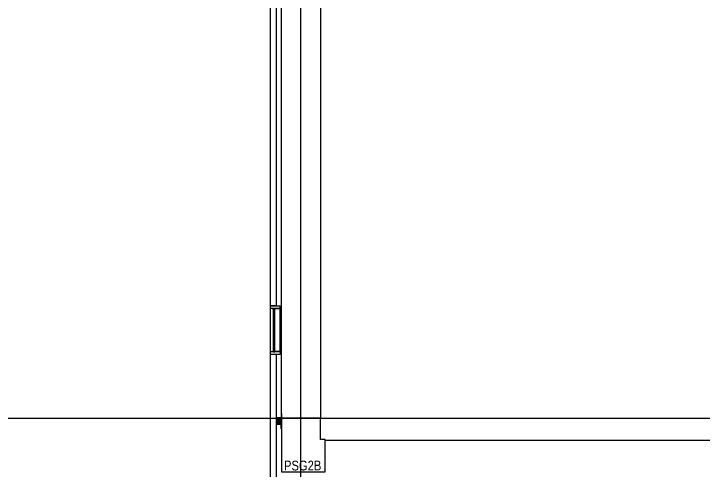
# Model space of a CAD drawing. Header units: millimetres. Extents: x 4754612 to 5801174, y 2368242 to 2777223.
# Drawn here: x 4899837 to 4913973, y 2450156 to 2459519 of the extents above; entities that cross this region are included whole.
import ezdxf
from ezdxf.enums import TextEntityAlignment as Align

# ---------------------------------------------------------------- set-up
doc = ezdxf.new("R2010")
doc.units = ezdxf.units.MM
doc.header["$LTSCALE"] = 1000
doc.linetypes.add('CEN', pattern=[6.2, 6, -0.1, 0, -0.1])
for name, color, linetype in [('A-ELE-8', 8, 'Continuous'), ('A-중심선', 10, 'CEN'), ('AA-DWXM-WIND', 4, 'Continuous'), ('CON', 2, 'Continuous'), ('ELE-3', 6, 'Continuous'), ('FIN-1', 9, 'Continuous'), ('HAT-252', 252, 'Continuous'), ('OHD', 7, 'Continuous'), ('PIR판넬', 4, 'Continuous')]:
    doc.layers.add(name, color=color, linetype=linetype)
doc.layers.add('Guide-line', color=151, linetype='Continuous', plot=False)
doc.styles.add('A.NARROW', font='ARIALN.TTF')

# ---------------------------------------------------------------- blocks, each defined once
blk = doc.blocks.new('*U31')
at = {"layer": 'AA-DWXM-WIND', "color": 250}
for p, q in [((0, 60), (0, 940)), ((200, 60), (200, 940))]:
    blk.add_line(p, q, dxfattribs=at)
at = {"layer": 'AA-DWXM-WIND'}
for p, q in [((113, 943), (137, 943)), ((113, 57), (137, 57)), ((163, 60), (140, 60))]:
    blk.add_line(p, q, dxfattribs=at)
for points in [[(200, 940), (200, 1000), (0, 1000)], [(0, 940), (110, 940), (0, 940), (0, 1000)], [(109, 940), (111, 937), (112, 937), (113, 936)], [(110, 940), (112, 946), (138, 946), (140, 940)], [(137, 57), (137, 943), (113, 943), (113, 57)], [(141, 940), (139, 937), (138, 937), (137, 936)], [(163, 940), (140, 940), (200, 940)], [(0, 60), (110, 60), (0, 60), (0, 0), (200, 0), (200, 60), (140, 60), (138, 54), (112, 54), (110, 60)], [(109, 60), (111, 63), (112, 63), (113, 64)], [(141, 60), (139, 63), (138, 63), (137, 64)]]:
    blk.add_lwpolyline(points, dxfattribs=at)

msp = doc.modelspace()

# ---------------------------------------------------------------- hatches: boundary and pattern name
at = {"layer": 'HAT-252'}
h = msp.add_hatch(dxfattribs=at)
h.set_pattern_fill('CORK', color=256, scale=2.4, style=0)
h.set_pattern_definition([(0, (387207.437, -867713.518), (0, 7.62), []), (135, (387211.247, -867717.328), (-15.24000658, -15.24000658), [10.776312, -10.776312]), (135, (387213.152, -867717.328), (-15.24000658, -15.24000658), [10.776312, -10.776312]), (135, (387215.057, -867717.328), (-15.24000658, -15.24000658), [10.776312, -10.776312])])
h.paths.add_polyline_path([(4905315.782, 2451243.44), (4905215.782, 2451243.44), (4905215.782, 2451118.44), (4905315.782, 2451118.44)])

# ---------------------------------------------------------------- linework, layer by layer
at = {"layer": 'A-ELE-8'}
msp.add_line((4906115.782, 2460133.44), (4906115.782, 2451243.44), dxfattribs=at)
at = {"layer": 'A-중심선', "ltscale": 5}
for p, q in [((4905715.782, 2403989.231), (4905715.782, 2488921.61)), ((4863973.343, 2451243.44), (5174125.782, 2451243.44))]:
    msp.add_line(p, q, dxfattribs=at)
at = {"layer": 'CON'}
for p, q in [((4905615.782, 2451243.44), (5059815.782, 2451243.44)), ((4906215.782, 2450793.44), (4916215.782, 2450793.44))]:
    msp.add_line(p, q, dxfattribs=at)
msp.add_lwpolyline([(4905315.782, 2451243.44), (4905315.782, 2450143.44), (4906215.782, 2450143.44), (4906215.782, 2450803.44), (4906115.782, 2450803.44), (4906115.78, 2451243.443)], close=True, dxfattribs=at)
at = {"layer": 'ELE-3'}
for p, q in [((4905311.942, 2451247.28), (4905215.782, 2451247.28)), ((4905215.782, 2451243.44), (4905215.782, 2451247.28)), ((4905315.782, 2451243.44), (4905215.782, 2451243.44)), ((4905311.942, 2451339.44), (4905311.942, 2451247.28)), ((4905311.942, 2451339.44), (4905315.782, 2451339.44)), ((4905315.782, 2451339.44), (4905315.782, 2451243.44)), ((4905315.782, 2451118.44), (4905215.782, 2451118.44)), ((4905215.782, 2451118.44), (4905215.782, 2451114.6)), ((4905311.942, 2451114.6), (4905215.782, 2451114.6)), ((4905311.942, 2451022.44), (4905311.942, 2451114.6)), ((4905315.782, 2451022.44), (4905315.782, 2451118.44)), ((4905311.942, 2451022.44), (4905315.782, 2451022.44))]:
    msp.add_line(p, q, dxfattribs=at)
at = {"layer": 'FIN-1'}
msp.add_lwpolyline([(4905315.782, 2451243.44), (4905215.782, 2451243.44), (4905215.782, 2451118.44), (4905315.782, 2451118.44)], close=True, dxfattribs=at)
at = {"layer": 'OHD', "color": 8, "ltscale": 100}
msp.add_line((4905315.782, 2451243.44), (4905315.782, 2460243.44), dxfattribs=at)
at = {"layer": 'PIR판넬'}
for p, q in [((4905090.782, 2453543.44), (4905090.782, 2462543.44)), ((4905215.782, 2453543.44), (4905215.782, 2462543.44)), ((4905190.782, 2453543.44), (4905090.782, 2453543.44)), ((4905090.782, 2443543.44), (4905090.782, 2452543.44)), ((4905190.782, 2452543.44), (4905090.782, 2452543.44)), ((4905215.782, 2443543.44), (4905215.782, 2452543.44))]:
    msp.add_line(p, q, dxfattribs=at)

# ---------------------------------------------------------------- block references
at = {"layer": 'CON', "xscale": -1}
msp.add_blockref('*U31', (4905290.782, 2452543.44), dxfattribs=at)

# ---------------------------------------------------------------- texts
at = {"layer": 'Guide-line', "style": 'A.NARROW'}
msp.add_text('PSG2B', height=200, dxfattribs=at).set_placement((4905369.309, 2450271.815, 0), align=Align.MIDDLE_LEFT)

doc.saveas('drawing.dxf')
